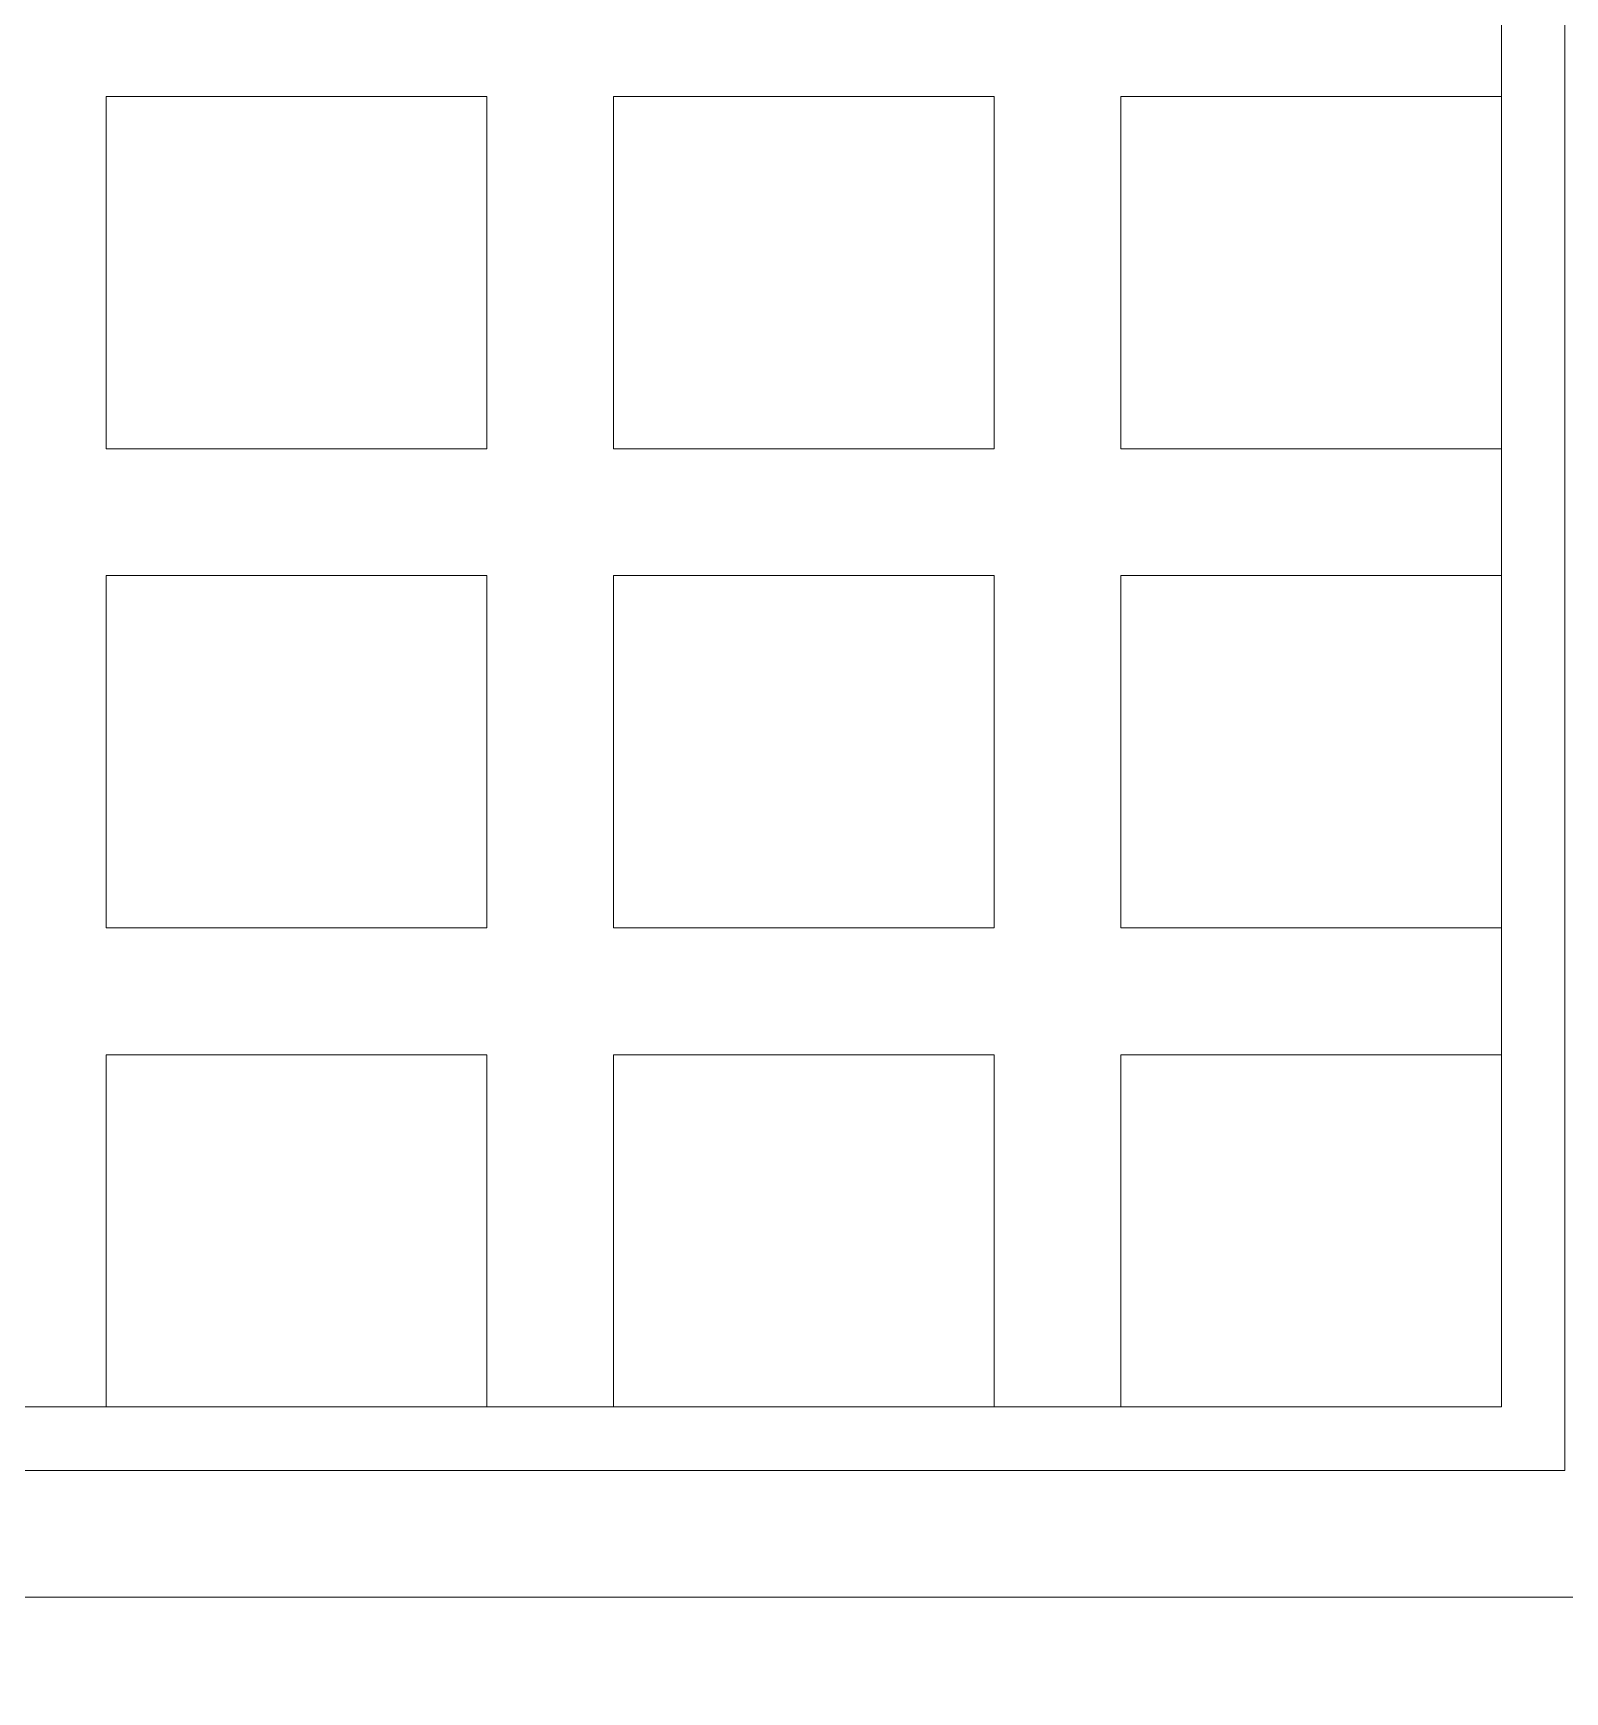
# Model space of a CAD drawing. Header units: millimetres. Extents: x 3554773 to 3850347, y -1853213 to -1653133.
# Drawn here: x 3587516 to 3589958, y -1704151 to -1701506 of the extents above; entities that cross this region are included whole.
import ezdxf

# ---------------------------------------------------------------- set-up
doc = ezdxf.new("R2010")
doc.units = ezdxf.units.MM
doc.header["$MEASUREMENT"] = 0
doc.set_wipeout_variables(frame=1)
doc.linetypes.add('Wipeout_Contour', pattern=[1000, 0, -1000])
doc.layers.add('Structural - Bearing', color=7, linetype='Continuous')
doc.layers.add('Structural - Bearing_Pen_No__3', color=7, linetype='Continuous', lineweight=18, true_color=0xff6600)

msp = doc.modelspace()

# ---------------------------------------------------------------- wipeouts: each hides what was drawn before it
at = {"color": 254, "linetype": 'Wipeout_Contour', "lineweight": 0, "ltscale": 32477398.95021086}
msp.add_wipeout([(3574927.1, -1696720.4), (3574927.1, -1706321.2), (3591239.2, -1706321.2), (3591239.2, -1696720.4), (3590160.7, -1696720.4), (3590160.7, -1704000.2), (3576005.6, -1704000.2), (3576005.6, -1696720.4)], dxfattribs=at).dxf.layer = 'Structural - Bearing'

# ---------------------------------------------------------------- next in the draw order: wipeouts: each hides what was drawn before it
at = {"color": 254, "linetype": 'Wipeout_Contour', "lineweight": 0, "ltscale": 16244563.6685119}
msp.add_wipeout([(3589857.4, -1703696.9), (3589958.5, -1703696.9), (3589958.5, -1697023.8), (3589857.4, -1697023.8)], dxfattribs=at).dxf.layer = 'Structural - Bearing'
at = {"color": 254, "linetype": 'Wipeout_Contour', "lineweight": 0, "ltscale": 16243441.42059438}
msp.add_wipeout([(3588239.6, -1701607.3), (3587633, -1701607.3), (3587633, -1702169), (3588239.6, -1702169)], dxfattribs=at).dxf.layer = 'Structural - Bearing'
at = {"color": 254, "linetype": 'Wipeout_Contour', "lineweight": 0, "ltscale": 16244165.41186043}
msp.add_wipeout([(3588441.9, -1701607.3), (3588441.9, -1702169), (3589048.5, -1702169), (3589048.5, -1701607.3)], dxfattribs=at).dxf.layer = 'Structural - Bearing'
at = {"color": 254, "linetype": 'Wipeout_Contour', "lineweight": 0, "ltscale": 16243762.88158835}
msp.add_wipeout([(3587633, -1702932.9), (3588239.6, -1702932.9), (3588239.6, -1702371.2), (3587633, -1702371.2)], dxfattribs=at).dxf.layer = 'Structural - Bearing'
at = {"color": 254, "linetype": 'Wipeout_Contour', "lineweight": 0, "ltscale": 16244486.85852738}
msp.add_wipeout([(3588441.9, -1702371.2), (3588441.9, -1702932.9), (3589048.5, -1702932.9), (3589048.5, -1702371.2)], dxfattribs=at).dxf.layer = 'Structural - Bearing'
at = {"color": 254, "linetype": 'Wipeout_Contour', "lineweight": 0, "ltscale": 24359894.85454555}
msp.add_wipeout([(3576005.6, -1704000.2), (3590160.7, -1704000.2), (3590160.7, -1703798), (3589958.5, -1703798), (3576207.8, -1703798), (3576005.6, -1703798)], dxfattribs=at).dxf.layer = 'Structural - Bearing'

# ---------------------------------------------------------------- next in the draw order: linework, layer by layer
at = {"layer": 'Structural - Bearing_Pen_No__3', "linetype": 'Continuous'}
for p, q in [((3587633, -1701607.3), (3587633, -1702169)), ((3588239.6, -1701607.3), (3587633, -1701607.3)), ((3588239.6, -1702169), (3588239.6, -1701607.3)), ((3588441.9, -1701607.3), (3588441.9, -1702169)), ((3589048.5, -1701607.3), (3588441.9, -1701607.3)), ((3589048.5, -1702169), (3589048.5, -1701607.3)), ((3588239.6, -1702169), (3587633, -1702169)), ((3589048.5, -1702169), (3588441.9, -1702169)), ((3587633, -1702371.2), (3587633, -1702932.9)), ((3588239.6, -1702371.2), (3587633, -1702371.2)), ((3588239.6, -1702932.9), (3588239.6, -1702371.2)), ((3588441.9, -1702371.2), (3588441.9, -1702932.9)), ((3589048.5, -1702371.2), (3588441.9, -1702371.2)), ((3589048.5, -1702932.9), (3589048.5, -1702371.2)), ((3588239.6, -1702932.9), (3587633, -1702932.9)), ((3589048.5, -1702932.9), (3588441.9, -1702932.9)), ((3590160.7, -1704000.2), (3576005.6, -1704000.2))]:
    msp.add_line(p, q, dxfattribs=at)

# ---------------------------------------------------------------- next in the draw order: wipeouts: each hides what was drawn before it
at = {"color": 254, "linetype": 'Wipeout_Contour', "lineweight": 0, "ltscale": 16244889.41043782}
msp.add_wipeout([(3589250.7, -1702169), (3589857.4, -1702169), (3589857.4, -1701607.3), (3589250.7, -1701607.3)], dxfattribs=at).dxf.layer = 'Structural - Bearing'
at = {"color": 254, "linetype": 'Wipeout_Contour', "lineweight": 0, "ltscale": 16245210.84277889}
msp.add_wipeout([(3589250.7, -1702371.2), (3589250.7, -1702932.9), (3589857.4, -1702932.9), (3589857.4, -1702371.2)], dxfattribs=at).dxf.layer = 'Structural - Bearing'
at = {"color": 254, "linetype": 'Wipeout_Contour', "lineweight": 0, "ltscale": 24359809.70443805}
msp.add_wipeout([(3576207.8, -1703696.9), (3576207.8, -1703798), (3589958.5, -1703798), (3589958.5, -1703696.9), (3589857.4, -1703696.9), (3576308.9, -1703696.9)], dxfattribs=at).dxf.layer = 'Structural - Bearing'

# ---------------------------------------------------------------- next in the draw order: linework, layer by layer
at = {"layer": 'Structural - Bearing_Pen_No__3', "linetype": 'Continuous'}
for p, q in [((3589958.5, -1703798), (3589958.5, -1696922.6)), ((3589857.4, -1701405.1), (3589857.4, -1701607.3)), ((3589857.4, -1701607.3), (3589250.7, -1701607.3)), ((3589250.7, -1701607.3), (3589250.7, -1702169)), ((3589857.4, -1701607.3), (3589857.4, -1702169)), ((3589250.7, -1702169), (3589857.4, -1702169)), ((3589857.4, -1702169), (3589857.4, -1702371.2)), ((3589857.4, -1702371.2), (3589250.7, -1702371.2)), ((3589250.7, -1702371.2), (3589250.7, -1702932.9)), ((3589857.4, -1702371.2), (3589857.4, -1702932.9)), ((3589250.7, -1702932.9), (3589857.4, -1702932.9)), ((3576207.8, -1703798), (3589958.5, -1703798))]:
    msp.add_line(p, q, dxfattribs=at)

# ---------------------------------------------------------------- next in the draw order: wipeouts: each hides what was drawn before it
at = {"color": 254, "linetype": 'Wipeout_Contour', "lineweight": 0, "ltscale": 16244084.37136368}
msp.add_wipeout([(3587633, -1703696.9), (3588239.6, -1703696.9), (3588239.6, -1703135.1), (3587633, -1703135.1)], dxfattribs=at).dxf.layer = 'Structural - Bearing'
at = {"color": 254, "linetype": 'Wipeout_Contour', "lineweight": 0, "ltscale": 16244808.33397499}
msp.add_wipeout([(3588441.9, -1703696.9), (3589048.5, -1703696.9), (3589048.5, -1703135.1), (3588441.9, -1703135.1)], dxfattribs=at).dxf.layer = 'Structural - Bearing'
at = {"color": 254, "linetype": 'Wipeout_Contour', "lineweight": 0, "ltscale": 16245532.30392099}
msp.add_wipeout([(3589857.4, -1703135.1), (3589250.7, -1703135.1), (3589250.7, -1703696.9), (3589857.4, -1703696.9)], dxfattribs=at).dxf.layer = 'Structural - Bearing'

# ---------------------------------------------------------------- next in the draw order: linework, layer by layer
at = {"layer": 'Structural - Bearing_Pen_No__3', "linetype": 'Continuous'}
for p, q in [((3589857.4, -1702932.9), (3589857.4, -1703135.1)), ((3588239.6, -1703135.1), (3587633, -1703135.1)), ((3587633, -1703135.1), (3587633, -1703696.9)), ((3588239.6, -1703696.9), (3588239.6, -1703135.1)), ((3589048.5, -1703135.1), (3588441.9, -1703135.1)), ((3588441.9, -1703135.1), (3588441.9, -1703696.9)), ((3589048.5, -1703696.9), (3589048.5, -1703135.1)), ((3589857.4, -1703135.1), (3589250.7, -1703135.1)), ((3589250.7, -1703135.1), (3589250.7, -1703696.9)), ((3589857.4, -1703135.1), (3589857.4, -1703696.9)), ((3587633, -1703696.9), (3587430.8, -1703696.9)), ((3589857.4, -1703696.9), (3587633, -1703696.9)), ((3588441.9, -1703696.9), (3588239.6, -1703696.9)), ((3589250.7, -1703696.9), (3589048.5, -1703696.9))]:
    msp.add_line(p, q, dxfattribs=at)

doc.saveas('drawing.dxf')
